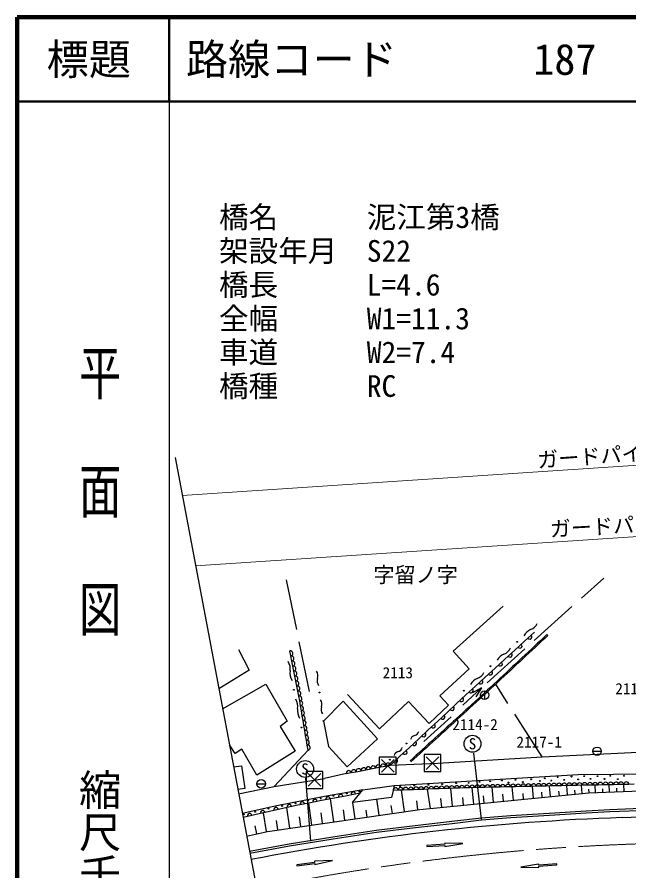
# Model space of a CAD drawing. Units: millimetres, scale not verified. Extents: x 40000 to 680000, y 20000 to 380000.
# Drawn here: x 40000 to 112469, y 278902 to 380000 of the extents above; entities that cross this region are included whole.
import ezdxf
from ezdxf.enums import TextEntityAlignment as Align

# ---------------------------------------------------------------- set-up
doc = ezdxf.new("R2010")
doc.units = ezdxf.units.MM
doc.header["$LTSCALE"] = 1000
doc.linetypes.add('CHAIN', pattern=[18.5, 12, -1.5, 3.5, -1.5])
doc.linetypes.add('DASHED', pattern=[7.5, 6, -1.5])
for name, color, linetype, lineweight in [('M-BGD', 7, 'Continuous', 25), ('M-BGD-EXST', 7, 'Continuous', 25), ('M-BMK', 2, 'CHAIN', 13), ('M-STR-HTXT', 7, 'Continuous', 13), ('M-STR-STRC', 7, 'Continuous', 25), ('M-TTL', 2, 'Continuous', 140), ('M-TTL-BAND', 7, 'Continuous', 25), ('M-TTL-LINE', 7, 'Continuous', 50)]:
    doc.layers.add(name, color=color, linetype=linetype, lineweight=lineweight)
doc.layers.add('M-BMK-HTXT', color=7, linetype='Continuous')
doc.layers.add('M-TTL-TXT', color=7, linetype='Continuous')
doc.styles.add('@ＭＳ ゴシック', font='')
doc.styles.add('ＭＳ ゴシック', font='')
doc.styles.get('@ＭＳ ゴシック').set_extended_font_data('@MS Gothic')
doc.styles.get('ＭＳ ゴシック').set_extended_font_data('MS Gothic')

msp = doc.modelspace()

# ---------------------------------------------------------------- linework, layer by layer
at = {"layer": 'M-BGD'}
for p, q in [((58720, 327864), (68221, 277512)), ((91671, 304935), (97572, 310267)), ((101273, 307175), (100109, 306111)), ((102394, 306547), (102024, 306201)), ((102496, 306437), (102126, 306092)), ((102763, 306893), (102394, 306547)), ((102394, 306547), (102496, 306437)), ((102866, 306783), (102496, 306437)), ((102763, 306893), (102866, 306783)), ((100109, 306111), (98945, 305048)), ((101284, 305510), (100914, 305164)), ((101386, 305400), (101016, 305055)), ((101654, 305855), (101284, 305510)), ((101284, 305510), (101386, 305400)), ((101756, 305746), (101386, 305400)), ((102024, 306201), (101654, 305855)), ((101654, 305855), (101756, 305746)), ((102126, 306092), (101756, 305746)), ((102024, 306201), (102126, 306092)), ((66213, 305128), (67496, 302675)), ((72429, 304350), (72310, 304943)), ((72549, 303757), (72429, 304350)), ((93550, 302841), (91671, 304935)), ((98945, 305048), (97781, 303984)), ((100174, 304473), (99804, 304127)), ((100276, 304363), (99907, 304017)), ((100544, 304818), (100174, 304473)), ((100174, 304473), (100276, 304363)), ((100646, 304709), (100276, 304363)), ((100914, 305164), (100544, 304818)), ((100544, 304818), (100646, 304709)), ((101016, 305055), (100646, 304709)), ((100914, 305164), (101016, 305055)), ((72668, 303163), (72549, 303757)), ((97781, 303984), (96617, 302921)), ((99064, 303436), (98694, 303090)), ((99167, 303326), (98797, 302980)), ((99434, 303781), (99064, 303436)), ((99064, 303436), (99167, 303326)), ((99537, 303672), (99167, 303326)), ((99804, 304127), (99434, 303781)), ((99434, 303781), (99537, 303672)), ((99907, 304017), (99537, 303672)), ((99804, 304127), (99907, 304017)), ((67496, 302675), (63890, 300464)), ((72788, 302570), (72668, 303163)), ((72908, 301977), (72788, 302570)), ((90070, 299616), (93550, 302841)), ((96617, 302921), (95453, 301857)), ((97955, 302399), (97585, 302053)), ((98057, 302289), (97687, 301943)), ((98325, 302744), (97955, 302399)), ((97955, 302399), (98057, 302289)), ((98427, 302635), (98057, 302289)), ((98694, 303090), (98325, 302744)), ((98325, 302744), (98427, 302635)), ((98797, 302980), (98427, 302635)), ((98694, 303090), (98797, 302980)), ((73027, 301384), (72908, 301977)), ((73147, 300790), (73027, 301384)), ((95453, 301857), (94289, 300794)), ((96845, 301362), (96475, 301016)), ((97215, 301707), (96845, 301362)), ((96845, 301362), (96947, 301252)), ((97317, 301598), (96947, 301252)), ((97585, 302053), (97215, 301707)), ((97215, 301707), (97317, 301598)), ((97687, 301943), (97317, 301598)), ((97585, 302053), (97687, 301943)), ((64338, 298095), (69458, 301005)), ((69458, 301005), (72001, 296644)), ((73266, 300197), (73147, 300790)), ((95010, 300565), (92804, 298531)), ((94289, 300794), (93171, 299754)), ((95010, 300565), (93924, 299972)), ((95010, 300565), (94331, 299531)), ((95736, 300326), (95369, 299989)), ((96105, 300670), (95735, 300325)), ((95736, 300326), (95838, 300215)), ((96207, 300561), (95838, 300215)), ((96475, 301016), (96105, 300670)), ((96105, 300670), (96207, 300561)), ((96577, 300906), (96207, 300561)), ((96475, 301016), (96577, 300906)), ((96947, 301252), (96577, 300906)), ((73386, 299604), (73266, 300197)), ((73484, 299023), (73386, 299604)), ((79153, 299777), (82922, 295740)), ((91089, 298516), (90070, 299616)), ((93171, 299754), (92053, 298713)), ((94633, 299317), (94265, 298980)), ((95001, 299653), (94633, 299317)), ((94633, 299317), (94734, 299206)), ((95102, 299542), (94734, 299206)), ((95369, 299989), (95001, 299653)), ((95001, 299653), (95102, 299542)), ((95470, 299879), (95102, 299542)), ((95369, 299989), (95470, 299879)), ((95838, 300215), (95470, 299879)), ((73582, 298442), (73484, 299023)), ((73681, 297861), (73582, 298442)), ((78626, 299009), (76297, 296652)), ((82680, 294533), (78626, 299009)), ((82922, 295740), (86368, 298945)), ((86368, 298945), (88796, 296371)), ((88796, 296371), (91089, 298516)), ((92053, 298713), (90935, 297673)), ((93530, 298308), (93162, 297972)), ((93898, 298644), (93530, 298308)), ((93530, 298308), (93631, 298197)), ((93999, 298533), (93631, 298197)), ((94265, 298980), (93898, 298644)), ((93898, 298644), (93999, 298533)), ((94367, 298870), (93999, 298533)), ((94265, 298980), (94367, 298870)), ((94734, 299206), (94367, 298870)), ((73779, 297280), (73681, 297861)), ((73877, 296699), (73779, 297280)), ((90935, 297673), (89818, 296633)), ((92427, 297299), (92059, 296963)), ((92795, 297635), (92427, 297299)), ((92427, 297299), (92528, 297188)), ((92896, 297525), (92528, 297188)), ((93162, 297972), (92795, 297635)), ((92795, 297635), (92896, 297525)), ((93264, 297861), (92896, 297525)), ((93162, 297972), (93264, 297861)), ((93631, 298197), (93264, 297861)), ((72001, 296644), (71147, 296016)), ((73975, 296118), (73877, 296699)), ((76297, 296652), (76887, 293635)), ((89818, 296633), (88700, 295592)), ((91324, 296290), (90956, 295954)), ((91691, 296626), (91324, 296290)), ((91324, 296290), (91425, 296179)), ((91793, 296516), (91425, 296179)), ((92059, 296963), (91691, 296626)), ((91691, 296626), (91793, 296516)), ((92160, 296852), (91793, 296516)), ((92059, 296963), (92160, 296852)), ((92528, 297188), (92160, 296852)), ((71147, 296016), (72957, 293082)), ((74074, 295537), (73975, 296118)), ((74172, 294956), (74074, 295537)), ((88700, 295592), (87582, 294552)), ((90221, 295281), (89853, 294945)), ((90588, 295617), (90221, 295281)), ((90221, 295281), (90322, 295170)), ((90689, 295507), (90322, 295170)), ((90956, 295954), (90588, 295617)), ((90588, 295617), (90689, 295507)), ((91057, 295843), (90689, 295507)), ((90956, 295954), (91057, 295843)), ((91425, 296179), (91057, 295843)), ((74270, 294375), (74172, 294956)), ((74369, 293794), (74270, 294375)), ((79086, 291207), (82680, 294533)), ((87582, 294552), (86465, 293512)), ((89117, 294272), (88750, 293936)), ((89485, 294609), (89117, 294272)), ((89117, 294272), (89219, 294162)), ((89586, 294498), (89219, 294162)), ((89853, 294945), (89485, 294609)), ((89485, 294609), (89586, 294498)), ((89954, 294834), (89586, 294498)), ((89853, 294945), (89954, 294834)), ((90322, 295170), (89954, 294834)), ((65836, 292796), (65145, 293817)), ((66631, 293320), (65836, 292796)), ((68395, 290237), (66631, 293320)), ((70470, 288879), (74467, 293213)), ((74467, 293213), (74369, 293794)), ((76887, 293635), (79086, 291207)), ((86465, 293512), (85347, 292471)), ((88014, 293263), (87646, 292927)), ((88382, 293600), (88014, 293263)), ((88014, 293263), (88115, 293153)), ((88483, 293489), (88115, 293153)), ((88750, 293936), (88382, 293600)), ((88382, 293600), (88483, 293489)), ((88851, 293825), (88483, 293489)), ((88750, 293936), (88851, 293825)), ((89219, 294162), (88851, 293825)), ((72957, 293082), (68395, 290237)), ((85347, 292471), (84229, 291431)), ((86911, 292254), (86543, 291918)), ((87279, 292591), (86911, 292254)), ((86911, 292254), (87012, 292144)), ((87380, 292480), (87012, 292144)), ((87646, 292927), (87279, 292591)), ((87279, 292591), (87380, 292480)), ((87748, 292816), (87380, 292480)), ((87646, 292927), (87748, 292816)), ((88115, 293153), (87748, 292816)), ((89851, 291649), (102185, 292423)), ((102185, 292423), (113553, 292949)), ((65631, 291242), (66599, 291349)), ((66599, 291349), (66980, 288679)), ((82487, 291095), (83068, 291207)), ((83068, 291207), (83649, 291319)), ((83649, 291319), (84229, 291431)), ((84229, 291431), (89851, 291649)), ((87012, 292144), (86645, 291807)), ((79003, 290424), (76399, 289864)), ((79003, 290424), (79584, 290536)), ((79584, 290536), (80164, 290648)), ((80164, 290648), (80745, 290760)), ((80745, 290760), (81326, 290871)), ((81326, 290871), (81907, 290983)), ((81907, 290983), (82487, 291095)), ((84668, 289002), (106452, 290313)), ((106452, 290313), (119199, 290428)), ((70470, 288879), (76399, 289864)), ((112469, 289145), (111855, 289133)), ((113084, 289157), (112469, 289145)), ((66980, 288679), (66141, 288540)), ((66238, 288021), (70470, 288879)), ((80936, 288503), (76395, 287720)), ((79713, 287023), (80936, 288503)), ((80936, 288503), (84668, 289002)), ((84529, 288438), (84351, 287612)), ((84668, 289002), (84529, 288438)), ((85134, 288458), (84529, 288438)), ((85739, 288479), (85134, 288458)), ((85477, 288470), (85845, 285922)), ((86344, 288500), (85739, 288479)), ((86950, 288520), (86344, 288500)), ((87555, 288541), (86950, 288520)), ((88160, 288561), (87555, 288541)), ((87702, 286191), (107705, 288152)), ((88765, 288582), (88160, 288561)), ((88587, 288576), (88915, 286310)), ((89370, 288603), (88765, 288582)), ((89975, 288623), (89370, 288603)), ((90581, 288644), (89975, 288623)), ((91186, 288664), (90581, 288644)), ((91791, 288685), (91186, 288664)), ((91342, 288670), (91548, 286568)), ((92396, 288705), (91791, 288685)), ((93001, 288726), (92396, 288705)), ((93607, 288747), (93001, 288726)), ((94212, 288760), (93607, 288747)), ((93868, 288752), (94058, 286814)), ((94817, 288773), (94212, 288760)), ((95422, 288787), (94817, 288773)), ((96027, 288800), (95422, 288787)), ((96633, 288814), (96027, 288800)), ((96227, 288805), (96400, 287044)), ((97238, 288827), (96633, 288814)), ((97843, 288841), (97238, 288827)), ((98448, 288854), (97843, 288841)), ((99053, 288868), (98448, 288854)), ((98605, 288858), (98760, 287275)), ((99659, 288881), (99053, 288868)), ((100264, 288894), (99659, 288881)), ((100869, 288908), (100264, 288894)), ((101474, 288921), (100869, 288908)), ((101001, 288911), (101139, 287508)), ((102079, 288935), (101474, 288921)), ((102685, 288948), (102079, 288935)), ((102110, 288229), (102170, 287610)), ((103290, 288962), (102685, 288948)), ((103028, 288956), (103150, 287706)), ((103895, 288975), (103290, 288962)), ((104500, 288988), (103895, 288975)), ((104138, 288342), (104190, 287808)), ((105105, 289002), (104500, 288988)), ((105056, 289001), (105163, 287903)), ((105711, 289015), (105105, 289002)), ((106325, 289027), (105711, 289015)), ((106016, 288477), (106064, 287992)), ((106939, 289039), (106325, 289027)), ((106799, 289036), (106894, 288073)), ((107554, 289051), (106939, 289039)), ((108168, 289062), (107554, 289051)), ((107692, 288600), (107720, 288153)), ((107705, 288152), (116381, 288503)), ((108783, 289074), (108168, 289062)), ((108450, 289068), (108486, 288184)), ((109397, 289086), (108783, 289074)), ((109326, 288617), (109343, 288219)), ((110012, 289098), (109397, 289086)), ((110626, 289110), (110012, 289098)), ((110104, 289100), (110139, 288251)), ((111241, 289121), (110626, 289110)), ((111000, 288694), (111017, 288286)), ((111855, 289133), (111241, 289121)), ((111836, 289133), (111869, 288321)), ((76395, 287720), (70762, 286617)), ((76066, 287229), (74553, 286938)), ((77578, 287519), (76066, 287229)), ((77078, 287423), (77471, 284711)), ((79091, 287810), (77578, 287519)), ((80604, 288101), (79091, 287810)), ((84351, 287612), (79713, 287023)), ((82555, 287384), (82829, 285486)), ((87292, 287220), (87446, 286154)), ((90157, 287473), (90258, 286441)), ((92751, 287581), (92838, 286694)), ((95202, 287797), (95286, 286935)), ((97508, 287977), (97588, 287160)), ((99886, 288067), (99952, 287392)), ((70762, 286617), (66675, 285708)), ((69648, 283580), (87702, 286191)), ((71472, 286292), (69903, 285936)), ((73040, 286648), (71472, 286292)), ((71916, 286393), (72268, 283959)), ((74553, 286938), (73040, 286648)), ((74516, 286931), (74891, 284338)), ((78610, 286136), (78788, 284902)), ((79713, 287023), (79994, 285076)), ((84283, 286662), (84420, 285716)), ((107408, 286015), (110199, 286170)), ((110199, 286170), (115067, 286372)), ((110212, 285921), (115075, 286122)), ((68335, 285580), (66766, 285224)), ((69903, 285936), (68335, 285580)), ((69130, 285761), (69518, 283561)), ((73411, 285310), (73579, 284148)), ((75970, 285763), (76150, 284520)), ((81319, 286103), (81437, 285285)), ((91502, 284775), (94991, 285194)), ((94991, 285194), (98453, 285457)), ((95016, 284945), (98470, 285208)), ((98453, 285457), (103040, 285736)), ((98470, 285208), (103055, 285487)), ((103040, 285736), (107408, 286015)), ((103055, 285487), (107423, 285766)), ((107423, 285766), (110212, 285921)), ((68144, 284259), (68356, 283288)), ((70691, 284883), (70855, 283754)), ((82527, 283721), (87148, 284295)), ((87148, 284295), (91502, 284775)), ((87178, 284046), (91530, 284526)), ((91530, 284526), (95016, 284945)), ((67182, 283023), (69648, 283580)), ((77411, 282946), (82527, 283721)), ((77450, 282699), (82561, 283473)), ((82561, 283473), (87178, 284046)), ((67517, 281248), (72218, 282109)), ((72218, 282109), (77411, 282946)), ((72261, 281862), (77450, 282699)), ((67563, 281002), (72261, 281862))]:
    msp.add_line(p, q, dxfattribs=at)
at = {"layer": 'M-BGD', "linetype": 'DASHED'}
for p, q in [((95678, 301171), (109478, 313579)), ((71865, 313370), (74733, 299457)), ((102185, 292423), (96686, 301008)), ((91411, 297145), (88168, 294213))]:
    msp.add_line(p, q, dxfattribs=at)
at = {"layer": 'M-BGD'}
for centre in [(99246, 306024), (96084, 303134), (72786, 300349), (92922, 300244), (75829, 300019), (76297, 296652), (73676, 295878), (86109, 293984), (84158, 292075), (107180, 290122), (108748, 290122), (110263, 290174), (111883, 290174), (88715, 289092), (90337, 289181), (91992, 289286), (93490, 289338), (94779, 289443), (96033, 289512), (97426, 289617), (98192, 289356), (99028, 289686), (99917, 289425), (100875, 289756), (101902, 289547), (102512, 289861), (103278, 289599), (104027, 290017), (104811, 289686), (105682, 290070), (106448, 289739), (107911, 289808), (109566, 289791), (111151, 289774), (80553, 288316), (85384, 288926), (87030, 289033), (74498, 287244), (75961, 287490), (77470, 287791), (79045, 288070), (69783, 286272), (71403, 286596), (72967, 286909), (66867, 285601), (68208, 285903)]:
    msp.add_circle(centre, 50, dxfattribs=at)
for centre, radius, start, end in [((101366, 306087), 1484, 111.2718, 153.58326), ((100289, 308852), 1484, 291.27132, 333.58446), ((100714, 306617), 265, 214.84199, 49.98495), ((99550, 305554), 265, 214.8455, 49.98305), ((72367, 304646), 303, 281.8945, 100.8958), ((72486, 304053), 303, 281.89394, 100.89673), ((98204, 303197), 1484, 111.2718, 153.58326), ((97127, 305962), 1484, 291.27333, 333.58173), ((98386, 304490), 265, 214.84327, 49.98367), ((70687, 302836), 1673, 351.35015, 31.16756), ((72606, 303460), 303, 281.89262, 100.89767), ((97222, 303427), 265, 214.84423, 49.98432), ((73995, 302332), 1673, 171.35015, 211.16756), ((72726, 302866), 303, 281.89262, 100.89767), ((72845, 302273), 303, 281.89262, 100.89767), ((74692, 302007), 953, 341.41894, 34.38764), ((93965, 303072), 1484, 291.2718, 333.58326), ((96058, 302363), 265, 214.84423, 49.98432), ((72965, 301680), 303, 281.89262, 100.89767), ((73084, 301086), 303, 281.89412, 100.8984), ((76499, 301399), 953, 161.41858, 214.38799), ((95042, 300306), 1484, 111.27309, 153.58276), ((94894, 301300), 265, 214.84423, 49.98432), ((73204, 300493), 303, 281.8945, 100.8958), ((93758, 300243), 258, 213.56328, 52.33169), ((73324, 299900), 303, 281.8945, 100.8958), ((73440, 299314), 295, 278.56096, 100.63833), ((92641, 299203), 258, 213.56259, 52.33085), ((71576, 298365), 1673, 351.35015, 31.16756), ((73539, 298733), 295, 278.56142, 100.63563), ((73637, 298152), 295, 278.56096, 100.63833), ((75160, 298639), 953, 341.41858, 34.38799), ((76966, 298032), 953, 161.41894, 214.38764), ((91523, 298162), 258, 213.5619, 52.33307), ((74885, 297862), 1673, 171.35015, 211.16756), ((73735, 297571), 295, 278.56096, 100.63833), ((73833, 296990), 295, 278.5616, 100.63736), ((90405, 297122), 258, 213.56328, 52.33169), ((73932, 296409), 295, 278.56078, 100.63659), ((89288, 296082), 258, 213.56397, 52.32947), ((74030, 295828), 295, 278.56096, 100.63833), ((74128, 295247), 295, 278.5616, 100.63736), ((86957, 295558), 632, 281.70853, 347.04472), ((88170, 295041), 258, 213.56328, 52.33169), ((74226, 294666), 295, 278.56096, 100.63833), ((74325, 294085), 295, 278.56142, 100.63563), ((87213, 294320), 632, 101.70974, 167.04589), ((87052, 294001), 258, 213.5619, 52.33307), ((74423, 293504), 295, 278.56064, 100.63864), ((85005, 293649), 632, 281.70753, 347.0481), ((85262, 292411), 632, 101.70853, 167.04472), ((85935, 292961), 258, 213.56259, 52.33085), ((81615, 290932), 296, 10.08054, 191.7375), ((82196, 291043), 296, 10.08034, 191.73579), ((82777, 291155), 296, 10.08054, 191.7375), ((83357, 291267), 296, 10.08034, 191.73579), ((83938, 291379), 296, 10.07847, 191.73767), ((84817, 291920), 258, 213.56328, 52.33169), ((79293, 290484), 296, 10.08034, 191.73579), ((79873, 290596), 296, 10.08113, 191.73655), ((80454, 290708), 296, 10.07998, 191.73615), ((81035, 290820), 296, 10.07847, 191.73767), ((98146, 288845), 303, 1.78001, 180.76248), ((98751, 288858), 303, 1.77997, 180.76252), ((99356, 288872), 303, 1.77997, 180.76252), ((99961, 288885), 303, 1.77906, 180.76346), ((100566, 288898), 303, 1.77809, 180.76251), ((101172, 288912), 303, 1.77997, 180.76252), ((101777, 288925), 303, 1.77906, 180.76346), ((102382, 288939), 303, 1.78001, 180.76248), ((102987, 288952), 303, 1.77997, 180.76252), ((103592, 288966), 303, 1.77997, 180.76252), ((104198, 288979), 303, 1.77906, 180.76346), ((104803, 288992), 303, 1.78001, 180.76248), ((105408, 289006), 303, 1.77997, 180.76252), ((106018, 289014), 307, 2.47318, 179.72725), ((106632, 289026), 307, 2.47221, 179.72819), ((107247, 289037), 307, 2.47411, 179.72815), ((107861, 289049), 307, 2.47412, 179.72628), ((108476, 289061), 307, 2.47318, 179.72912), ((109090, 289073), 307, 2.47412, 179.72628), ((109705, 289085), 307, 2.47411, 179.72815), ((110319, 289096), 307, 2.47318, 179.72725), ((110933, 289108), 307, 2.47221, 179.72819), ((111548, 289120), 307, 2.47411, 179.72815), ((112162, 289132), 307, 2.47412, 179.72628), ((79840, 287995), 260, 1.98223, 199.76573), ((84831, 288445), 303, 2.47641, 181.4207), ((85437, 288466), 303, 2.47641, 181.4207), ((86042, 288486), 303, 2.4745, 181.42261), ((86647, 288507), 303, 2.47548, 181.42358), ((87252, 288528), 303, 2.47641, 181.4207), ((87857, 288548), 303, 2.47641, 181.4207), ((88463, 288569), 303, 2.47641, 181.4207), ((89068, 288589), 303, 2.47546, 181.42171), ((89673, 288610), 303, 2.47641, 181.4207), ((90278, 288631), 303, 2.47641, 181.4207), ((90883, 288651), 303, 2.47546, 181.42171), ((91489, 288672), 303, 2.47641, 181.4207), ((92094, 288692), 303, 2.4745, 181.42261), ((92699, 288713), 303, 2.47643, 181.42257), ((93304, 288734), 303, 2.47546, 181.42171), ((93909, 288751), 303, 1.78001, 180.76248), ((94515, 288764), 303, 1.77805, 180.76255), ((95120, 288778), 303, 1.77715, 180.76537), ((95725, 288791), 303, 1.78001, 180.76248), ((96330, 288804), 303, 1.78001, 180.76248), ((96935, 288818), 303, 1.77997, 180.76252), ((97541, 288831), 303, 1.77906, 180.76346), ((75302, 287123), 260, 1.98185, 199.76392), ((76814, 287414), 260, 1.98254, 199.7628), ((78327, 287704), 260, 1.98185, 199.76392), ((70681, 286143), 270, 6.35, 199.2195), ((72249, 286499), 270, 6.34815, 199.22135), ((73789, 286832), 260, 1.98185, 199.76392), ((67544, 285432), 270, 6.35, 199.2195), ((69112, 285787), 270, 6.35, 199.2195)]:
    msp.add_arc(centre, radius, start, end, dxfattribs=at)
at = {"layer": 'M-BGD-EXST'}
for p, q in [((95375, 300212), (95375, 299212)), ((84896, 292361), (82896, 292361)), ((82896, 292361), (82896, 290361)), ((84896, 290361), (84896, 292361)), ((90202, 292674), (88202, 292674)), ((88202, 292674), (88202, 290674)), ((88452, 290924), (89952, 292424)), ((88452, 292424), (89952, 290924)), ((90202, 290674), (90202, 292674)), ((94054, 292848), (94954, 285043)), ((108194, 293069), (109194, 293069)), ((83146, 290611), (84646, 292111)), ((83146, 292111), (84646, 290611)), ((76223, 290677), (74223, 290677)), ((74223, 290677), (74223, 288677)), ((74473, 288927), (75973, 290427)), ((74473, 290427), (75973, 288927)), ((76223, 288677), (76223, 290677)), ((82896, 290361), (84896, 290361)), ((88202, 290674), (90202, 290674)), ((68415, 289216), (69415, 289216)), ((74153, 289878), (74762, 282420)), ((74223, 288677), (76223, 288677))]:
    msp.add_line(p, q, dxfattribs=at)
for centre, radius in [((95375, 299712), 500), ((93937, 293957), 1000), ((108694, 293069), 500), ((74111, 290972), 1000), ((68915, 289216), 500)]:
    msp.add_circle(centre, radius, dxfattribs=at)
at = {"layer": 'M-BMK'}
msp.add_arc((122244, 13934), 268308, 90.80601, 101.42509, dxfattribs=at)
at = {"layer": 'M-STR-HTXT'}
for p, q in [((59568, 323372), (183576, 331570)), ((61143, 315025), (137194, 320068))]:
    msp.add_line(p, q, dxfattribs=at)
at = {"layer": 'M-STR-STRC'}
for p, q in [((111668, 285212), (130345, 285968)), ((92807, 282143), (90654, 282186)), ((90654, 282186), (90663, 282058)), ((90681, 281801), (92807, 282143)), ((90663, 282058), (88524, 281909)), ((88524, 281909), (88533, 281780)), ((88533, 281780), (90672, 281930)), ((90672, 281930), (90681, 281801)), ((77378, 280150), (75227, 280043)), ((75227, 280043), (75245, 279915)), ((75281, 279660), (77378, 280150)), ((75245, 279915), (73121, 279617)), ((73121, 279617), (73139, 279490)), ((73139, 279490), (75263, 279788)), ((75263, 279788), (75281, 279660)), ((101774, 279710), (99652, 279343)), ((99652, 279343), (101805, 279325)), ((101784, 279582), (101774, 279710)), ((103922, 279756), (101784, 279582)), ((101794, 279453), (103932, 279627)), ((101805, 279325), (101794, 279453)), ((103932, 279627), (103922, 279756))]:
    msp.add_line(p, q, dxfattribs=at)
msp.add_arc((121010, 5215), 280153, 91.91104, 100.96869, dxfattribs=at)
at = {"layer": 'M-TTL'}
for p, q in [((40000, 380000), (40000, 20000)), ((680000, 380000), (40000, 380000))]:
    msp.add_line(p, q, dxfattribs=at)
at = {"layer": 'M-TTL-BAND'}
msp.add_line((58000, 370000), (58000, 20000), dxfattribs=at)
at = {"layer": 'M-TTL-LINE'}
for p, q in [((58000, 380000), (58000, 370000)), ((40000, 370000), (680000, 370000))]:
    msp.add_line(p, q, dxfattribs=at)

# ---------------------------------------------------------------- texts
at = {"layer": 'M-BGD-EXST', "style": 'ＭＳ ゴシック'}
for p in [(93937, 293957), (74111, 290972)]:
    msp.add_text('S', height=1320, dxfattribs=at).set_placement(p, align=Align.MIDDLE_CENTER)
at = {"layer": 'M-BMK-HTXT', "style": 'ＭＳ ゴシック'}
for s, height, p in [('字留ノ字', 1833, (87209, 313961)), ('2113', 1320, (85093, 302368)), ('2116-1', 1320, (113548, 300481)), ('2114-2', 1320, (94247, 296234)), ('2117-1', 1320, (101845, 294158))]:
    msp.add_text(s, height=height, dxfattribs=at).set_placement(p, align=Align.MIDDLE_CENTER)
at = {"layer": 'M-STR-HTXT', "style": 'ＭＳ ゴシック'}
for s, p in [('橋名\u3000\u3000\u3000泥江第3橋', (63919, 357596)), ('架設年月\u3000S22', (63919, 353596)), ('橋長\u3000\u3000\u3000L=4.6', (63919, 349596)), ('全幅\u3000\u3000\u3000W1=11.3', (63919, 345596)), ('車道\u3000\u3000\u3000W2=7.4', (63919, 341596)), ('橋種\u3000\u3000\u3000RC', (63919, 337596))]:
    msp.add_text(s, height=2566, dxfattribs=at).set_placement(p, align=Align.TOP_LEFT)
for s, rotation, p in [('ガードパイプL=117.4', 3.999, (113443, 328369)), ('ガードパイプL=114.6', 3.014, (114946, 319995))]:
    msp.add_text(s, height=1833, rotation=rotation, dxfattribs=at).set_placement(p, align=Align.MIDDLE_CENTER)
at = {"layer": 'M-TTL-BAND', "style": '@ＭＳ ゴシック', "width": 1.4}
msp.add_text('平  面  図', height=3666, rotation=270, dxfattribs=at).set_placement((49777, 306475), align=Align.MIDDLE_RIGHT)
at = {"layer": 'M-TTL-BAND', "style": '@ＭＳ ゴシック'}
msp.add_text('縮尺千分の一', height=3666, rotation=270, dxfattribs=at).set_placement((49777, 261030), align=Align.MIDDLE_RIGHT)
at = {"layer": 'M-TTL-TXT', "style": 'ＭＳ ゴシック'}
msp.add_text('標題', height=3666, dxfattribs=at).set_placement((48500, 375000), align=Align.MIDDLE_CENTER)
for s, p in [('路線コード', (60000, 375000)), ('187', (101142, 375000))]:
    msp.add_text(s, height=3666, dxfattribs=at).set_placement(p, align=Align.MIDDLE_LEFT)

doc.saveas('drawing.dxf')
